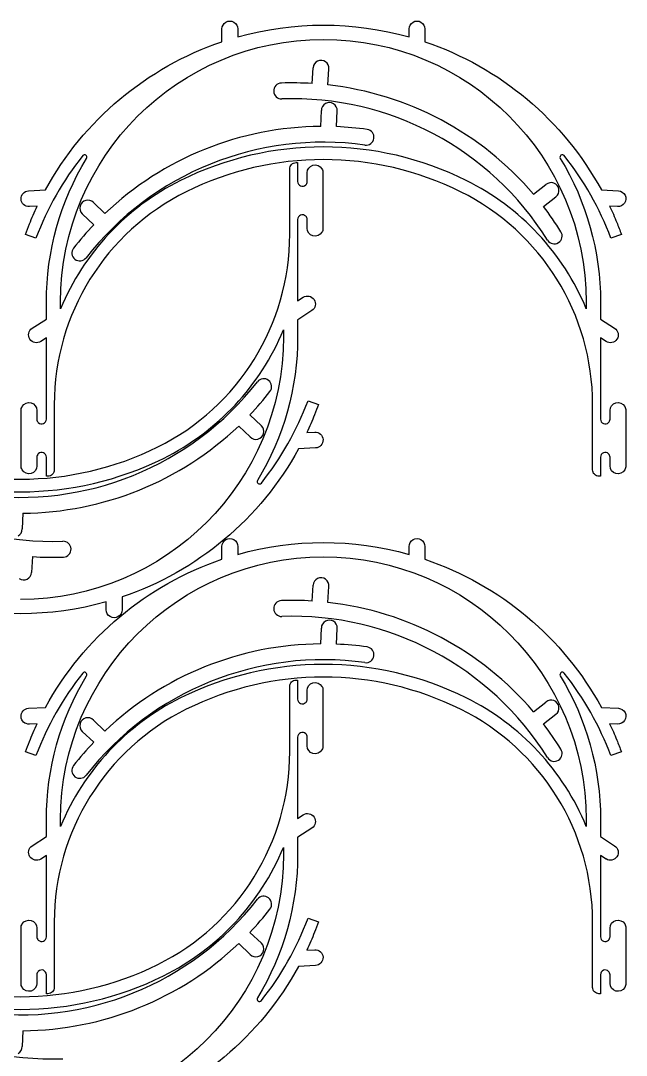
# Model space of a CAD drawing. Extents: x 5 to 3258, y 1 to 2262.
# Drawn here: x 2716 to 3258, y 1336 to 2262 of the extents above; entities that cross this region are included whole.
import ezdxf

# ---------------------------------------------------------------- set-up
doc = ezdxf.new("R2010")
doc.units = 0
doc.layers.add('Capa_1', color=7, linetype='CONTINUOUS')

msp = doc.modelspace()

# ---------------------------------------------------------------- linework, layer by layer
at = {"layer": 'Capa_1', "color": 7}
for points in [[(2896.182643, 2243.511748), (2896.182643, 2254.984296)], [(2910.355874, 2254.984296), (2910.355874, 2247.897682)], [(3063.72166, 2247.897682), (3063.72166, 2254.984296)], [(3077.894888, 2254.984296), (3077.894888, 2243.511748)], [(2976.917631, 2206.12214), (2977.800685, 2220.267827)], [(2991.041226, 2204.885199), (2991.924278, 2219.030888)], [(2984.586946, 2167.751546), (2985.187358, 2181.912047)], [(2998.762468, 2167.505394), (2999.362881, 2181.665895)], [(2962.542804, 2135.330079), (2963.96013, 2135.330079), (2963.96013, 2125.408791)], [(2956.873516, 2071.10931), (2956.873516, 2125.408791)], [(3175.003367, 2107.070794), (3186.236878, 2115.713045)], [(3183.926654, 2096.05349), (3195.160165, 2104.695741)], [(2730.835312, 2096.295078), (2723.758575, 2095.921131)], [(2791.408179, 2089.702258), (2781.139567, 2099.471388)], [(3250.318731, 2095.9215), (3243.242009, 2096.295474)], [(2781.382155, 2079.678047), (2771.113547, 2089.447178)], [(2963.96013, 2084.306457), (2963.96013, 2011.501106)], [(2729.687626, 2067.718674), (2720.35365, 2071.081443)], [(3253.72365, 2071.081811), (3244.389672, 2067.719043)], [(3222.314132, 2010.436523), (3222.314132, 2004.356123)], [(3235.070038, 2010.435758), (3235.070038, 1995.238429), (3235.07154, 1995.263941), (3247.740535, 1987.028643)], [(2976.630421, 2002.832759), (2963.961414, 1994.597461), (2963.959914, 1994.622973)], [(2726.33676, 1987.028274), (2739.005767, 1995.263572), (2739.007267, 1995.23806)], [(2739.007051, 1905.554577), (2739.007051, 1978.359928)], [(3240.015786, 1975.145043), (3235.070038, 1978.359928)], [(3240.015984, 1975.14544), (3240.015786, 1975.145043)], [(2746.093665, 1918.751723), (2746.093665, 1864.452243)], [(2973.279555, 1922.142359), (2982.613531, 1918.779591)], [(2921.175956, 1909.478494), (2931.444565, 1899.709363)], [(2911.149933, 1899.454283), (2921.418545, 1889.685153)], [(2972.131869, 1893.565956), (2979.208606, 1893.939902)], [(2979.956641, 1879.786432), (2964.703847, 1878.980315)], [(3235.070038, 1871.538857), (3235.070038, 1864.452243), (3235.070038, 1854.530955), (3233.652715, 1854.530955)], [(2740.424377, 1854.530955), (2739.007051, 1854.530955), (2739.007051, 1864.452243)], [(3227.983423, 1860.200274), (3227.983423, 1864.452243)], [(2717.971166, 1821.404995), (2717.370754, 1807.244494)], [(2896.182643, 1780.102655), (2896.182643, 1791.575204)], [(2910.355874, 1791.575204), (2910.355874, 1784.488589)], [(3063.72166, 1784.488589), (3063.72166, 1791.575204)], [(3077.894888, 1791.575204), (3077.894888, 1780.102655)], [(2726.706506, 1782.4778), (2725.823452, 1768.332113)], [(2976.917631, 1742.713047), (2977.800685, 1756.858734)], [(2991.041226, 1741.476106), (2991.924278, 1755.621795)], [(2792.611307, 1734.876737), (2792.611307, 1741.963351)], [(2806.784538, 1746.349285), (2806.784538, 1734.876737)], [(2984.586946, 1704.342453), (2985.187358, 1718.502954)], [(2998.762468, 1704.096301), (2999.362881, 1718.256802)], [(2962.542804, 1671.920986), (2963.96013, 1671.920986), (2963.96013, 1661.999698)], [(2956.873516, 1607.700217), (2956.873516, 1661.999698)], [(3175.003367, 1643.661701), (3186.236878, 1652.303952)], [(3183.926654, 1632.644397), (3195.160165, 1641.286648)], [(2730.835312, 1632.885985), (2723.758575, 1632.512038)], [(2791.408179, 1626.293165), (2781.139567, 1636.062295)], [(3250.318731, 1632.512407), (3243.242009, 1632.886381)], [(2781.382155, 1616.268954), (2771.113547, 1626.038085)], [(2963.96013, 1620.897364), (2963.96013, 1548.092013)], [(2729.687626, 1604.309581), (2720.35365, 1607.67235)], [(3253.72365, 1607.672718), (3244.389672, 1604.30995)], [(2976.630421, 1539.423666), (2963.961414, 1531.188369), (2963.959914, 1531.21388)], [(3222.314132, 1547.02743), (3222.314132, 1540.94703)], [(3235.070038, 1547.026665), (3235.070038, 1531.829336), (3235.07154, 1531.854848), (3247.740535, 1523.61955)], [(2726.33676, 1523.619181), (2739.005767, 1531.854479), (2739.007267, 1531.828967)], [(2739.007051, 1442.145484), (2739.007051, 1514.950835), (2734.061317, 1511.73595)], [(3240.015786, 1511.73595), (3235.070038, 1514.950835)], [(3240.015984, 1511.736347), (3240.015786, 1511.73595)], [(2746.093665, 1455.34263), (2746.093665, 1401.04315)], [(2973.279555, 1458.733266), (2982.613531, 1455.370498)], [(2921.175956, 1446.069401), (2931.444565, 1436.30027)], [(2911.149933, 1436.04519), (2921.418545, 1426.27606)], [(2972.131869, 1430.156863), (2979.208606, 1430.530809)], [(2979.956641, 1416.377339), (2964.703847, 1415.571222)], [(2740.424377, 1391.121862), (2739.007051, 1391.121862), (2739.007051, 1401.04315)], [(3227.983423, 1396.791181), (3227.983423, 1401.04315)], [(3235.070038, 1408.129764), (3235.070038, 1401.04315), (3235.070038, 1391.121862), (3233.652715, 1391.121862)], [(2717.971166, 1357.995902), (2717.370754, 1343.835401)]]:
    msp.add_lwpolyline(points, dxfattribs=at)
for points in [[(3114.912554, 2119.355941)], [(3114.912554, 1655.946848)]]:
    msp.add_lwpolyline(points, close=True, dxfattribs=at)
for points in [[(2896.182643, 2254.984296), (2896.182643, 2257.5161), (2897.533344, 2259.855584), (2899.725951, 2261.121486)], [(2899.725951, 2261.121486), (2901.918557, 2262.387388), (2904.61996, 2262.387388), (2906.812566, 2261.121486)], [(2906.812566, 2261.121486), (2909.005173, 2259.855584), (2910.355874, 2257.5161), (2910.355874, 2254.984296)], [(2910.355874, 2247.897682), (2960.506639, 2261.989916), (3013.570895, 2261.989916), (3063.72166, 2247.897682)], [(3063.72166, 2254.984296), (3063.72166, 2257.5161), (3065.072361, 2259.855583), (3067.264967, 2261.121484)], [(3067.264967, 2261.121484), (3069.457573, 2262.387386), (3072.158975, 2262.387386), (3074.351581, 2261.121484)], [(3074.351581, 2261.121484), (3076.544187, 2259.855583), (3077.894888, 2257.5161), (3077.894888, 2254.984296)], [(2738.263334, 2110.880718), (2772.383616, 2173.350446), (2828.757527, 2220.696967), (2896.182643, 2243.511748)], [(2751.762959, 2010.436523), (2751.78766, 2140.358174), (2857.116893, 2245.667384), (2987.038546, 2245.667384)], [(2987.038546, 2245.667384), (3116.960199, 2245.667384), (3222.289432, 2140.358174), (3222.314132, 2010.436523)], [(3077.894888, 2243.511748), (3145.319854, 2220.697006), (3201.693665, 2173.35063), (3235.813962, 2110.881087)], [(2981.828216, 2226.227894), (2979.50289, 2225.120118), (2977.961108, 2222.838541), (2977.800685, 2220.267827)], [(2988.994075, 2225.60031), (2986.896709, 2227.095424), (2984.153542, 2227.335669), (2981.828216, 2226.227894)], [(2991.924278, 2219.030888), (2992.213154, 2221.590352), (2991.091441, 2224.105197), (2988.994075, 2225.60031)], [(2949.363692, 2206.500199), (2945.452805, 2206.362862), (2942.393507, 2203.081532), (2942.530071, 2199.170618)], [(2976.917631, 2206.12214), (2967.744545, 2206.694784), (2958.549036, 2206.820953), (2949.363692, 2206.500199)], [(2942.530071, 2199.170618), (2942.666634, 2195.259704), (2945.947359, 2192.199757), (2949.8583, 2192.335547)], [(3187.628429, 2065.910927), (3136.645677, 2147.500382), (3046.008217, 2195.693174), (2949.8583, 2192.335547)], [(3175.003367, 2107.070794), (3128.322959, 2161.846257), (3062.555496, 2196.815437), (2991.041226, 2204.885199)], [(2988.788231, 2188.139106), (2986.546088, 2186.87144), (2985.167639, 2184.487662), (2985.187358, 2181.912047)], [(2995.980375, 2188.014217), (2993.783596, 2189.358963), (2991.030373, 2189.406771), (2988.788231, 2188.139106)], [(2999.362881, 2181.665895), (2999.47201, 2184.239272), (2998.177154, 2186.669471), (2995.980375, 2188.014217)], [(3024.232466, 2150.965852), (2928.960236, 2164.355489), (2833.781779, 2125.900896), (2774.549895, 2050.087546)], [(2984.586946, 2167.751546), (2912.620918, 2167.201268), (2843.558462, 2139.298225), (2791.408179, 2089.702258)], [(3114.912554, 2119.355941), (3034.34852, 2159.326892), (2939.728568, 2159.326892), (2859.164535, 2119.355941)], [(3026.204974, 2165.001208), (3017.103479, 2166.280336), (3007.945158, 2167.116051), (2998.762468, 2167.505394)], [(3032.23501, 2156.997472), (3032.779627, 2160.872686), (3030.080081, 2164.455825), (3026.204974, 2165.001208)], [(3024.232466, 2150.965852), (3028.107788, 2150.422002), (3031.690393, 2153.122257), (3032.23501, 2156.997472)], [(2771.523583, 2141.553172), (2753.842485, 2119.254225), (2739.729211, 2094.346308), (2729.687626, 2067.718674)], [(2774.403947, 2141.977492), (2773.482402, 2142.618797), (2772.221045, 2142.43298), (2771.523583, 2141.553172)], [(2775.006861, 2139.129153), (2775.589517, 2140.088855), (2775.325492, 2141.336188), (2774.403947, 2141.977492)], [(3109.873178, 2109.198781), (3032.484083, 2147.594522), (2941.592998, 2147.594522), (2864.203902, 2109.198781)], [(3199.673371, 2141.977885), (3198.751821, 2141.336588), (3198.487786, 2140.089257), (3199.070434, 2139.12955)], [(3202.553732, 2141.553541), (3201.856277, 2142.433355), (3200.594921, 2142.619182), (3199.673371, 2141.977885)], [(3244.389672, 2067.719043), (3234.348093, 2094.346676), (3220.234824, 2119.254592), (3202.553732, 2141.553541)], [(2739.007267, 2010.435389), (2739.007274, 2055.818952), (2751.459112, 2100.332616), (2775.006861, 2139.129153)], [(2956.873516, 2129.660759), (2956.873508, 2131.164353), (2957.470803, 2132.606366), (2958.534002, 2133.669571)], [(2958.534002, 2133.669571), (2959.5972, 2134.732775), (2961.03921, 2135.330078), (2962.542804, 2135.330079)], [(2972.464067, 2126.117452), (2972.464087, 2129.308049), (2974.596279, 2132.105221), (2977.672819, 2132.950688)], [(2977.672819, 2132.950688), (2980.749358, 2133.796156), (2984.011548, 2132.481421), (2985.642053, 2129.73891)], [(3199.070434, 2139.12955), (3222.618192, 2100.333006), (3235.070033, 2055.819331), (3235.070038, 2010.435758)], [(2956.873516, 2125.408791), (2956.873516, 2125.408791), (2956.873516, 2129.660759), (2956.873516, 2129.660759)], [(2963.96013, 2125.408791), (2963.96013, 2125.408791), (2963.96013, 2118.322176), (2963.96013, 2118.322176)], [(2972.464067, 2118.322176), (2972.464067, 2118.322176), (2972.464067, 2126.117452), (2972.464067, 2126.117452)], [(2985.642053, 2129.73891), (2986.293465, 2128.643236), (2986.637287, 2127.392144), (2986.637296, 2126.117452)], [(2986.637296, 2126.117452), (2986.637296, 2126.117452), (2986.637296, 2076.511181), (2986.637296, 2076.511181)], [(2859.164535, 2119.355941), (2810.631526, 2095.27682), (2772.473584, 2054.419353), (2751.762959, 2004.356123)], [(2963.96013, 2118.322176), (2963.960131, 2116.602417), (2964.996089, 2115.051997), (2966.58494, 2114.393873)], [(2966.58494, 2114.393873), (2968.17379, 2113.73575), (2970.002636, 2114.099529), (2971.218691, 2115.315581)], [(2971.218691, 2115.315581), (2972.016091, 2116.112979), (2972.464066, 2117.194484), (2972.464067, 2118.322176)], [(3222.314132, 2004.356123), (3201.603507, 2054.419354), (3163.445564, 2095.276821), (3114.912554, 2119.355941)], [(3193.321678, 2116.957293), (3190.909368, 2117.860034), (3188.197238, 2117.383724), (3186.236878, 2115.713045)], [(3197.849029, 2111.367514), (3197.467101, 2113.91473), (3195.733988, 2116.054552), (3193.321678, 2116.957293)], [(2716.313008, 2102.624123), (2716.106551, 2106.530471), (2719.104344, 2109.865281), (2723.01054, 2110.074602)], [(2723.01054, 2110.074602), (2723.01054, 2110.074602), (2738.263334, 2110.880718), (2738.263334, 2110.880718)], [(2864.203902, 2109.198781), (2791.855594, 2073.303969), (2746.093656, 1999.515053), (2746.093665, 1918.751723)], [(3227.983423, 1918.751723), (3227.983431, 1999.515055), (3182.22149, 2073.303971), (3109.873178, 2109.198781)], [(3195.160165, 2104.695741), (3197.201633, 2106.266279), (3198.230956, 2108.820298), (3197.849029, 2111.367514)], [(3235.813962, 2110.881087), (3235.813962, 2110.881087), (3251.066765, 2110.074999), (3251.066765, 2110.074999)], [(3251.066765, 2110.074999), (3253.595044, 2109.941375), (3255.859983, 2108.469081), (3257.008401, 2106.212715)], [(3257.008401, 2106.212715), (3258.15682, 2103.95635), (3258.014245, 2101.258708), (3256.634384, 2099.135966)], [(2723.758575, 2095.921131), (2719.852076, 2095.717538), (2716.519465, 2098.717775), (2716.313008, 2102.624123)], [(2723.879813, 2080.356602), (2726.034762, 2085.739312), (2728.354353, 2091.054637), (2730.835312, 2096.295078)], [(2769.136717, 2096.363503), (2768.490632, 2093.870135), (2769.247383, 2091.222493), (2771.113547, 2089.447178)], [(2774.2236, 2101.449466), (2771.730116, 2100.803831), (2769.782803, 2098.85687), (2769.136717, 2096.363503)], [(2781.139567, 2099.471388), (2779.36459, 2101.337872), (2776.717084, 2102.095102), (2774.2236, 2101.449466)], [(3199.648039, 2073.421651), (3194.777579, 2081.216008), (3189.530919, 2088.768877), (3183.926654, 2096.05349)], [(3243.242009, 2096.295474), (3245.520619, 2091.482412), (3247.663148, 2086.606095), (3249.667045, 2081.672331)], [(3256.634384, 2099.135966), (3255.254523, 2097.013224), (3252.84701, 2095.787876), (3250.318731, 2095.9215)], [(2966.584979, 2088.234691), (2964.996136, 2087.576589), (2963.960165, 2086.026201), (2963.96013, 2084.306457)], [(2971.218691, 2087.312967), (2970.002647, 2088.529008), (2968.173822, 2088.892793), (2966.584979, 2088.234691)], [(2972.464067, 2084.306457), (2972.464043, 2085.43412), (2972.01607, 2086.51559), (2971.218691, 2087.312967)], [(2720.35365, 2071.081443), (2721.47483, 2074.1935), (2722.650397, 2077.285693), (2723.879813, 2080.356602)], [(2781.382155, 2079.678047), (2775.047139, 2073.019144), (2769.039728, 2066.056075), (2763.381215, 2058.813517)], [(2977.672791, 2069.677896), (2974.596245, 2070.523378), (2972.464062, 2073.320574), (2972.464067, 2076.511181)], [(2972.464067, 2076.511181), (2972.464067, 2076.511181), (2972.464067, 2084.306457), (2972.464067, 2084.306457)], [(2986.637296, 2076.511181), (2986.637298, 2075.23647), (2986.293475, 2073.985357), (2985.642053, 2072.889666)], [(3249.667045, 2081.672331), (3251.089736, 2078.169563), (3252.442209, 2074.638684), (3253.72365, 2071.081811)], [(2838.763278, 1880.662252), (2911.111587, 1916.557065), (2956.873525, 1990.345981), (2956.873516, 2071.10931)], [(2985.642053, 2072.889666), (2984.011543, 2070.147147), (2980.749337, 2068.832413), (2977.672791, 2069.677896)], [(3197.392854, 2063.657673), (3200.711513, 2065.731412), (3201.721122, 2070.102582), (3199.648039, 2073.421651)], [(2763.381215, 2058.813517), (2760.972551, 2055.729326), (2761.519717, 2051.276569), (2764.603432, 2048.867295)], [(3187.628429, 2065.910927), (3189.702825, 2062.592678), (3194.074194, 2061.583933), (3197.392854, 2063.657673)], [(2764.603432, 2048.867295), (2767.687147, 2046.458022), (2772.140012, 2047.004307), (2774.549895, 2050.087546)], [(2739.007267, 1995.23806), (2739.007267, 1995.23806), (2739.007267, 2010.435389), (2739.007267, 2010.435389)], [(2751.762959, 2004.356123), (2751.762959, 2004.356123), (2751.762959, 2010.436523), (2751.762959, 2010.436523)], [(2963.96013, 2011.501106), (2963.96013, 2011.501106), (2968.905864, 2014.715991), (2968.905864, 2014.715991)], [(2968.905864, 2014.715991), (2972.18705, 2016.842046), (2976.57018, 2015.909054), (2978.701047, 2012.630991)], [(2978.701047, 2012.630991), (2980.831914, 2009.352927), (2979.905354, 2004.968434), (2976.630421, 2002.832759)], [(2963.959914, 1994.622973), (2963.959914, 1994.622973), (2963.959914, 1979.425644), (2963.959914, 1979.425644)], [(2724.266134, 1977.230043), (2722.135267, 1980.508106), (2723.061827, 1984.8926), (2726.33676, 1987.028274)], [(2843.802646, 1870.505093), (2892.335655, 1894.584213), (2930.493597, 1935.44168), (2951.204221, 1985.50491)], [(2951.204221, 1985.50491), (2951.204221, 1985.50491), (2951.204221, 1979.42451), (2951.204221, 1979.42451)], [(3247.740535, 1987.028643), (3251.011145, 1984.891257), (3251.934801, 1980.50998), (3249.805395, 1977.234169)], [(2951.204221, 1979.42451), (2951.179521, 1849.50286), (2845.850288, 1744.19365), (2715.928635, 1744.19365)], [(2734.061317, 1975.145043), (2730.780131, 1973.018988), (2726.397001, 1973.951979), (2724.266134, 1977.230043)], [(2739.007051, 1978.359928), (2739.007051, 1978.359928), (2734.061317, 1975.145043), (2734.061317, 1975.145043)], [(2963.959914, 1979.425644), (2963.959907, 1934.042081), (2951.508069, 1889.528417), (2927.96032, 1850.73188)], [(3235.070038, 1978.359928), (3235.070038, 1978.359928), (3235.070038, 1905.554577), (3235.070038, 1905.554577)], [(3249.805395, 1977.234169), (3247.675989, 1973.958359), (3243.296976, 1973.024025), (3240.015984, 1975.14544)], [(2678.325646, 1838.190689), (2773.597876, 1824.801052), (2868.776333, 1863.255645), (2928.008217, 1939.068995)], [(2937.95468, 1940.289246), (2934.870965, 1942.698519), (2930.4181, 1942.152234), (2928.008217, 1939.068995)], [(2939.176897, 1930.343024), (2941.585561, 1933.427215), (2941.038394, 1937.879972), (2937.95468, 1940.289246)], [(2921.175956, 1909.478494), (2927.510973, 1916.137397), (2933.518384, 1923.100466), (2939.176897, 1930.343024)], [(2515.995708, 1922.689013), (2566.97846, 1841.099558), (2657.61592, 1792.906765), (2753.765837, 1796.264393)], [(2717.325128, 1916.971367), (2718.955638, 1919.713887), (2722.217844, 1921.02862), (2725.29439, 1920.183138)], [(2725.29439, 1920.183138), (2728.370936, 1919.337655), (2730.503119, 1916.54046), (2730.503114, 1913.349852)], [(2931.443598, 1848.307861), (2949.124696, 1870.606809), (2963.23797, 1895.514725), (2973.279555, 1922.142359)], [(2982.613531, 1918.779591), (2981.492351, 1915.667534), (2980.316784, 1912.57534), (2979.087368, 1909.504432)], [(3227.983423, 1864.452243), (3227.983423, 1864.452243), (3227.983423, 1918.751723), (3227.983423, 1918.751723)], [(3243.573975, 1913.349852), (3243.573971, 1916.540458), (3245.706154, 1919.337652), (3248.782699, 1920.183134)], [(3248.782699, 1920.183134), (3251.859244, 1921.028617), (3255.121448, 1919.713885), (3256.751959, 1916.971367)], [(2716.329885, 1913.349852), (2716.329883, 1914.624564), (2716.673706, 1915.875676), (2717.325128, 1916.971367)], [(2716.329885, 1863.743581), (2716.329885, 1863.743581), (2716.329885, 1913.349852), (2716.329885, 1913.349852)], [(2730.503114, 1913.349852), (2730.503114, 1913.349852), (2730.503114, 1905.554577), (2730.503114, 1905.554577)], [(2979.087368, 1909.504432), (2976.932419, 1904.121722), (2974.612828, 1898.806396), (2972.131869, 1893.565956)], [(3243.573975, 1905.554577), (3243.573975, 1905.554577), (3243.573975, 1913.349852), (3243.573975, 1913.349852)], [(3256.751959, 1916.971367), (3257.403381, 1915.875676), (3257.747204, 1914.624564), (3257.747203, 1913.349852)], [(3257.747203, 1913.349852), (3257.747203, 1913.349852), (3257.747203, 1863.743581), (3257.747203, 1863.743581)], [(2717.971166, 1821.404995), (2789.937194, 1821.955273), (2858.99965, 1849.858316), (2911.149933, 1899.454283)], [(2730.503114, 1905.554577), (2730.503138, 1904.426914), (2730.951111, 1903.345444), (2731.74849, 1902.548066)], [(2731.74849, 1902.548066), (2732.964534, 1901.332025), (2734.793359, 1900.968241), (2736.382202, 1901.626342)], [(2736.382202, 1901.626342), (2737.971044, 1902.284444), (2739.007015, 1903.834833), (2739.007051, 1905.554577)], [(2933.421394, 1892.793038), (2934.06748, 1895.286406), (2933.310729, 1897.934048), (2931.444565, 1899.709363)], [(3235.070038, 1905.554577), (3235.070072, 1903.834832), (3236.106044, 1902.284441), (3237.694887, 1901.626339)], [(3237.694887, 1901.626339), (3239.283731, 1900.968237), (3241.112558, 1901.332023), (3242.328601, 1902.548066)], [(3242.328601, 1902.548066), (3243.125979, 1903.345444), (3243.573952, 1904.426914), (3243.573975, 1905.554577)], [(2928.334512, 1887.707075), (2930.827996, 1888.35271), (2932.775309, 1890.299671), (2933.421394, 1892.793038)], [(2979.208606, 1893.939902), (2983.115105, 1894.143496), (2986.447716, 1891.143259), (2986.654173, 1887.23691)], [(2593.094003, 1880.662252), (2670.483098, 1842.266512), (2761.374183, 1842.266512), (2838.763278, 1880.662252)], [(2921.418545, 1889.685153), (2923.193522, 1887.818669), (2925.841028, 1887.061439), (2928.334512, 1887.707075)], [(2986.654173, 1887.23691), (2986.86063, 1883.330562), (2983.862837, 1879.995752), (2979.956641, 1879.786432)], [(2731.74849, 1874.545452), (2730.95109, 1873.748054), (2730.503115, 1872.66655), (2730.503114, 1871.538857)], [(2730.503114, 1871.538857), (2730.503114, 1871.538857), (2730.503114, 1863.743581), (2730.503114, 1863.743581)], [(2736.382241, 1875.46716), (2734.793391, 1876.125284), (2732.964545, 1875.761505), (2731.74849, 1874.545452)], [(2739.007051, 1871.538857), (2739.00705, 1873.258616), (2737.971091, 1874.809037), (2736.382241, 1875.46716)], [(2739.007051, 1864.452243), (2739.007051, 1864.452243), (2739.007051, 1871.538857), (2739.007051, 1871.538857)], [(2964.703847, 1878.980315), (2930.583565, 1816.510588), (2874.209654, 1769.164067), (2806.784538, 1746.349285)], [(3237.694848, 1875.467163), (3236.105997, 1874.809039), (3235.070038, 1873.258618), (3235.070038, 1871.538857)], [(3242.328601, 1874.545452), (3241.112547, 1875.761507), (3239.2837, 1876.125287), (3237.694848, 1875.467163)], [(3243.573975, 1871.538857), (3243.573974, 1872.666549), (3243.126, 1873.748054), (3242.328601, 1874.545452)], [(3243.573975, 1863.743581), (3243.573975, 1863.743581), (3243.573975, 1871.538857), (3243.573975, 1871.538857)], [(2588.054627, 1870.505093), (2668.618661, 1830.534141), (2763.238613, 1830.534141), (2843.802646, 1870.505093)], [(2717.325128, 1860.122123), (2716.673716, 1861.217798), (2716.329894, 1862.468889), (2716.329885, 1863.743581)], [(2730.503114, 1863.743581), (2730.503094, 1860.552985), (2728.370901, 1857.755813), (2725.294362, 1856.910345)], [(2746.093665, 1864.452243), (2746.093665, 1864.452243), (2746.093665, 1860.200274), (2746.093665, 1860.200274)], [(3248.782726, 1856.910349), (3245.706188, 1857.755816), (3243.573996, 1860.552986), (3243.573975, 1863.743581)], [(3257.747203, 1863.743581), (3257.747194, 1862.468889), (3257.403371, 1861.217798), (3256.751959, 1860.122123)], [(2725.294362, 1856.910345), (2722.217823, 1856.064878), (2718.955633, 1857.379613), (2717.325128, 1860.122123)], [(2744.433179, 1856.191463), (2743.369981, 1855.128258), (2741.927971, 1854.530955), (2740.424377, 1854.530955)], [(2746.093665, 1860.200274), (2746.093673, 1858.69668), (2745.496378, 1857.254667), (2744.433179, 1856.191463)], [(3229.64391, 1856.191462), (3228.580711, 1857.254666), (3227.983416, 1858.69668), (3227.983423, 1860.200274)], [(3233.652715, 1854.530955), (3232.14912, 1854.530955), (3230.70711, 1855.128257), (3229.64391, 1856.191462)], [(3256.751959, 1860.122123), (3255.121453, 1857.379615), (3251.859264, 1856.064881), (3248.782726, 1856.910349)], [(2927.96032, 1850.73188), (2927.377664, 1849.772179), (2927.641689, 1848.524845), (2928.563234, 1847.883541)], [(2928.563234, 1847.883541), (2929.484778, 1847.242237), (2930.746136, 1847.428053), (2931.443598, 1848.307861)], [(2713.769881, 1801.017435), (2716.012024, 1802.285101), (2717.390473, 1804.668879), (2717.370754, 1807.244494)], [(2896.182643, 1791.575204), (2896.182643, 1794.107007), (2897.533344, 1796.446491), (2899.725951, 1797.712393)], [(2899.725951, 1797.712393), (2901.918557, 1798.978295), (2904.61996, 1798.978295), (2906.812566, 1797.712393)], [(2906.812566, 1797.712393), (2909.005173, 1796.446491), (2910.355874, 1794.107007), (2910.355874, 1791.575204)], [(2910.355874, 1784.488589), (2960.506639, 1798.580823), (3013.570895, 1798.580823), (3063.72166, 1784.488589)], [(3063.72166, 1791.575204), (3063.72166, 1794.107007), (3065.072361, 1796.44649), (3067.264967, 1797.712391)], [(3067.264967, 1797.712391), (3069.457573, 1798.978293), (3072.158975, 1798.978293), (3074.351581, 1797.712391)], [(3074.351581, 1797.712391), (3076.544187, 1796.44649), (3077.894888, 1794.107007), (3077.894888, 1791.575204)], [(2761.094066, 1789.429322), (2760.957503, 1793.340235), (2757.676778, 1796.400182), (2753.765837, 1796.264393)], [(2754.260445, 1782.099741), (2758.171332, 1782.237077), (2761.23063, 1785.518408), (2761.094066, 1789.429322)], [(2726.706506, 1782.4778), (2735.879592, 1781.905156), (2745.075101, 1781.778987), (2754.260445, 1782.099741)], [(2738.263334, 1647.471626), (2772.383616, 1709.941353), (2828.757527, 1757.287874), (2896.182643, 1780.102655)], [(2751.762959, 1547.02743), (2751.78766, 1676.949081), (2857.116893, 1782.258291), (2987.038546, 1782.258291)], [(2987.038546, 1782.258291), (3116.960199, 1782.258291), (3222.289432, 1676.949081), (3222.314132, 1547.02743)], [(3077.894888, 1780.102655), (3145.319854, 1757.287913), (3201.693665, 1709.941537), (3235.813962, 1647.471994)], [(2714.630062, 1762.99963), (2716.727428, 1761.504516), (2719.470595, 1761.264271), (2721.795921, 1762.372046)], [(2721.795921, 1762.372046), (2724.121247, 1763.479822), (2725.663029, 1765.761398), (2725.823452, 1768.332113)], [(2981.828216, 1762.818801), (2979.50289, 1761.711025), (2977.961108, 1759.429448), (2977.800685, 1756.858734)], [(2988.994075, 1762.191217), (2986.896709, 1763.686331), (2984.153542, 1763.926576), (2981.828216, 1762.818801)], [(2991.924278, 1755.621795), (2992.213154, 1758.181259), (2991.091441, 1760.696104), (2988.994075, 1762.191217)], [(2792.611307, 1741.963351), (2742.460542, 1727.871117), (2689.396286, 1727.871117), (2639.245521, 1741.963351)], [(2949.363692, 1743.091106), (2945.452805, 1742.953769), (2942.393507, 1739.672439), (2942.530071, 1735.761525)], [(2976.917631, 1742.713047), (2967.744545, 1743.285691), (2958.549036, 1743.41186), (2949.363692, 1743.091106)], [(2796.154615, 1728.739548), (2793.962008, 1730.00545), (2792.611307, 1732.344933), (2792.611307, 1734.876737)], [(2806.784538, 1734.876737), (2806.784538, 1732.344933), (2805.433837, 1730.00545), (2803.24123, 1728.739548)], [(2942.530071, 1735.761525), (2942.666634, 1731.850611), (2945.947359, 1728.790665), (2949.8583, 1728.926454)], [(3175.003367, 1643.661701), (3128.322959, 1698.437164), (3062.555496, 1733.406344), (2991.041226, 1741.476106)], [(2803.24123, 1728.739548), (2801.048624, 1727.473646), (2798.347221, 1727.473646), (2796.154615, 1728.739548)], [(3187.628429, 1602.501834), (3136.645677, 1684.091289), (3046.008217, 1732.284082), (2949.8583, 1728.926454)], [(2988.788231, 1724.730013), (2986.546088, 1723.462347), (2985.167639, 1721.078569), (2985.187358, 1718.502954)], [(2995.980375, 1724.605124), (2993.783596, 1725.94987), (2991.030373, 1725.997678), (2988.788231, 1724.730013)], [(2999.362881, 1718.256802), (2999.47201, 1720.83018), (2998.177154, 1723.260379), (2995.980375, 1724.605124)], [(3024.232466, 1687.55676), (2928.960236, 1700.946396), (2833.781779, 1662.491804), (2774.549895, 1586.678453)], [(2984.586946, 1704.342453), (2912.620918, 1703.792175), (2843.558462, 1675.889132), (2791.408179, 1626.293165)], [(3114.912554, 1655.946848), (3034.34852, 1695.917799), (2939.728568, 1695.917799), (2859.164535, 1655.946848)], [(3026.204974, 1701.592115), (3017.103479, 1702.871243), (3007.945158, 1703.706959), (2998.762468, 1704.096301)], [(3032.23501, 1693.588379), (3032.779627, 1697.463593), (3030.080081, 1701.046732), (3026.204974, 1701.592115)], [(3024.232466, 1687.55676), (3028.107788, 1687.012909), (3031.690393, 1689.713164), (3032.23501, 1693.588379)], [(2771.523583, 1678.144079), (2753.842485, 1655.845132), (2739.729211, 1630.937215), (2729.687626, 1604.309581)], [(2774.403947, 1678.568399), (2773.482402, 1679.209704), (2772.221045, 1679.023887), (2771.523583, 1678.144079)], [(2775.006861, 1675.72006), (2775.589517, 1676.679762), (2775.325492, 1677.927095), (2774.403947, 1678.568399)], [(3109.873178, 1645.789689), (3032.484083, 1684.185429), (2941.592998, 1684.185429), (2864.203902, 1645.789689)], [(3199.673371, 1678.568792), (3198.751821, 1677.927495), (3198.487786, 1676.680164), (3199.070434, 1675.720457)], [(3202.553732, 1678.144448), (3201.856277, 1679.024262), (3200.594921, 1679.210089), (3199.673371, 1678.568792)], [(3244.389672, 1604.30995), (3234.348093, 1630.937583), (3220.234824, 1655.845499), (3202.553732, 1678.144448)], [(2739.007267, 1547.026297), (2739.007274, 1592.409859), (2751.459112, 1636.923523), (2775.006861, 1675.72006)], [(2956.873516, 1666.251666), (2956.873508, 1667.75526), (2957.470803, 1669.197273), (2958.534002, 1670.260478)], [(2958.534002, 1670.260478), (2959.5972, 1671.323682), (2961.03921, 1671.920985), (2962.542804, 1671.920986)], [(2972.464067, 1662.708359), (2972.464087, 1665.898956), (2974.596279, 1668.696128), (2977.672819, 1669.541595)], [(2977.672819, 1669.541595), (2980.749358, 1670.387063), (2984.011548, 1669.072328), (2985.642053, 1666.329817)], [(3199.070434, 1675.720457), (3222.618192, 1636.923913), (3235.070033, 1592.410238), (3235.070038, 1547.026665)], [(2956.873516, 1661.999698), (2956.873516, 1661.999698), (2956.873516, 1666.251666), (2956.873516, 1666.251666)], [(2963.96013, 1661.999698), (2963.96013, 1661.999698), (2963.96013, 1654.913083), (2963.96013, 1654.913083)], [(2972.464067, 1654.913083), (2972.464067, 1654.913083), (2972.464067, 1662.708359), (2972.464067, 1662.708359)], [(2985.642053, 1666.329817), (2986.293465, 1665.234143), (2986.637287, 1663.983051), (2986.637296, 1662.708359)], [(2986.637296, 1662.708359), (2986.637296, 1662.708359), (2986.637296, 1613.102088), (2986.637296, 1613.102088)], [(2859.164535, 1655.946848), (2810.631526, 1631.867727), (2772.473584, 1591.01026), (2751.762959, 1540.94703)], [(2963.96013, 1654.913083), (2963.960131, 1653.193324), (2964.996089, 1651.642904), (2966.58494, 1650.98478)], [(2966.58494, 1650.98478), (2968.17379, 1650.326657), (2970.002636, 1650.690436), (2971.218691, 1651.906488)], [(2971.218691, 1651.906488), (2972.016091, 1652.703886), (2972.464066, 1653.785391), (2972.464067, 1654.913083)], [(3222.314132, 1540.94703), (3201.603507, 1591.010261), (3163.445564, 1631.867728), (3114.912554, 1655.946848)], [(3193.321678, 1653.5482), (3190.909368, 1654.450941), (3188.197238, 1653.974631), (3186.236878, 1652.303952)], [(3197.849029, 1647.958421), (3197.467101, 1650.505637), (3195.733988, 1652.645459), (3193.321678, 1653.5482)], [(2716.313008, 1639.21503), (2716.106551, 1643.121379), (2719.104344, 1646.456188), (2723.01054, 1646.665509)], [(2723.01054, 1646.665509), (2723.01054, 1646.665509), (2738.263334, 1647.471626), (2738.263334, 1647.471626)], [(2864.203902, 1645.789689), (2791.855594, 1609.894876), (2746.093656, 1536.10596), (2746.093665, 1455.34263)], [(3227.983423, 1455.34263), (3227.983431, 1536.105962), (3182.22149, 1609.894878), (3109.873178, 1645.789689)], [(3195.160165, 1641.286648), (3197.201633, 1642.857186), (3198.230956, 1645.411205), (3197.849029, 1647.958421)], [(3235.813962, 1647.471994), (3235.813962, 1647.471994), (3251.066765, 1646.665906), (3251.066765, 1646.665906)], [(3251.066765, 1646.665906), (3253.595044, 1646.532282), (3255.859983, 1645.059988), (3257.008401, 1642.803623)], [(3257.008401, 1642.803623), (3258.15682, 1640.547257), (3258.014245, 1637.849615), (3256.634384, 1635.726873)], [(2723.758575, 1632.512038), (2719.852076, 1632.308445), (2716.519465, 1635.308682), (2716.313008, 1639.21503)], [(2723.879813, 1616.947509), (2726.034762, 1622.330219), (2728.354353, 1627.645544), (2730.835312, 1632.885985)], [(2769.136717, 1632.95441), (2768.490632, 1630.461042), (2769.247383, 1627.8134), (2771.113547, 1626.038085)], [(2774.2236, 1638.040374), (2771.730116, 1637.394738), (2769.782803, 1635.447777), (2769.136717, 1632.95441)], [(2781.139567, 1636.062295), (2779.36459, 1637.928779), (2776.717084, 1638.686009), (2774.2236, 1638.040374)], [(3199.648039, 1610.012558), (3194.777579, 1617.806915), (3189.530919, 1625.359784), (3183.926654, 1632.644397)], [(3243.242009, 1632.886381), (3245.520619, 1628.073319), (3247.663148, 1623.197002), (3249.667045, 1618.263238)], [(3256.634384, 1635.726873), (3255.254523, 1633.604131), (3252.84701, 1632.378783), (3250.318731, 1632.512407)], [(2966.584979, 1624.825598), (2964.996136, 1624.167496), (2963.960165, 1622.617108), (2963.96013, 1620.897364)], [(2971.218691, 1623.903874), (2970.002647, 1625.119915), (2968.173822, 1625.4837), (2966.584979, 1624.825598)], [(2972.464067, 1620.897364), (2972.464043, 1622.025027), (2972.01607, 1623.106497), (2971.218691, 1623.903874)], [(2720.35365, 1607.67235), (2721.47483, 1610.784407), (2722.650397, 1613.8766), (2723.879813, 1616.947509)], [(2781.382155, 1616.268954), (2775.047139, 1609.610051), (2769.039728, 1602.646982), (2763.381215, 1595.404424)], [(2977.672791, 1606.268803), (2974.596245, 1607.114285), (2972.464062, 1609.911481), (2972.464067, 1613.102088)], [(2972.464067, 1613.102088), (2972.464067, 1613.102088), (2972.464067, 1620.897364), (2972.464067, 1620.897364)], [(2986.637296, 1613.102088), (2986.637298, 1611.827377), (2986.293475, 1610.576264), (2985.642053, 1609.480573)], [(3249.667045, 1618.263238), (3251.089736, 1614.76047), (3252.442209, 1611.229591), (3253.72365, 1607.672718)], [(2838.763278, 1417.253159), (2911.111587, 1453.147972), (2956.873525, 1526.936888), (2956.873516, 1607.700217)], [(2985.642053, 1609.480573), (2984.011543, 1606.738054), (2980.749337, 1605.42332), (2977.672791, 1606.268803)], [(3197.392854, 1600.24858), (3200.711513, 1602.322319), (3201.721122, 1606.693489), (3199.648039, 1610.012558)], [(2763.381215, 1595.404424), (2760.972551, 1592.320233), (2761.519717, 1587.867476), (2764.603432, 1585.458202)], [(3187.628429, 1602.501834), (3189.702825, 1599.183585), (3194.074194, 1598.17484), (3197.392854, 1600.24858)], [(2764.603432, 1585.458202), (2767.687147, 1583.048929), (2772.140012, 1583.595215), (2774.549895, 1586.678453)], [(2963.96013, 1548.092013), (2963.96013, 1548.092013), (2968.905864, 1551.306898), (2968.905864, 1551.306898)], [(2968.905864, 1551.306898), (2972.18705, 1553.432953), (2976.57018, 1552.499961), (2978.701047, 1549.221898)], [(2978.701047, 1549.221898), (2980.831914, 1545.943834), (2979.905354, 1541.559341), (2976.630421, 1539.423666)], [(2739.007267, 1531.828967), (2739.007267, 1531.828967), (2739.007267, 1547.026296), (2739.007267, 1547.026297)], [(2751.762959, 1540.94703), (2751.762959, 1540.94703), (2751.762959, 1547.02743), (2751.762959, 1547.02743)], [(2963.959914, 1531.21388), (2963.959914, 1531.21388), (2963.959914, 1516.016551), (2963.959914, 1516.016551)], [(2724.266134, 1513.82095), (2722.135267, 1517.099013), (2723.061827, 1521.483507), (2726.33676, 1523.619181)], [(2843.802646, 1407.096), (2892.335655, 1431.17512), (2930.493597, 1472.032587), (2951.204221, 1522.095817)], [(2951.204221, 1522.095817), (2951.204221, 1522.095817), (2951.204221, 1516.015417), (2951.204221, 1516.015417)], [(3247.740535, 1523.61955), (3251.011145, 1521.482164), (3251.934801, 1517.100887), (3249.805395, 1513.825076)], [(2951.204221, 1516.015417), (2951.179521, 1386.093767), (2845.850288, 1280.784557), (2715.928635, 1280.784557)], [(2734.061317, 1511.73595), (2730.780131, 1509.609895), (2726.397001, 1510.542887), (2724.266134, 1513.82095)], [(2963.959914, 1516.016551), (2963.959907, 1470.632988), (2951.508069, 1426.119324), (2927.96032, 1387.322787)], [(3235.070038, 1514.950835), (3235.070038, 1514.950835), (3235.070038, 1442.145484), (3235.070038, 1442.145484)], [(3249.805395, 1513.825076), (3247.675989, 1510.549266), (3243.296976, 1509.614932), (3240.015984, 1511.736347)], [(2678.325646, 1374.781596), (2773.597876, 1361.391959), (2868.776333, 1399.846552), (2928.008217, 1475.659902)], [(2937.95468, 1476.880153), (2934.870965, 1479.289426), (2930.4181, 1478.743141), (2928.008217, 1475.659902)], [(2939.176897, 1466.933931), (2941.585561, 1470.018123), (2941.038394, 1474.470879), (2937.95468, 1476.880153)], [(2921.175956, 1446.069401), (2927.510973, 1452.728304), (2933.518384, 1459.691373), (2939.176897, 1466.933931)], [(2515.995708, 1459.27992), (2566.97846, 1377.690465), (2657.61592, 1329.497672), (2753.765837, 1332.8553)], [(2717.325128, 1453.562274), (2718.955638, 1456.304794), (2722.217844, 1457.619527), (2725.29439, 1456.774045)], [(2725.29439, 1456.774045), (2728.370936, 1455.928562), (2730.503119, 1453.131367), (2730.503114, 1449.940759)], [(2931.443598, 1384.898769), (2949.124696, 1407.197716), (2963.23797, 1432.105632), (2973.279555, 1458.733266)], [(2982.613531, 1455.370498), (2981.492351, 1452.258441), (2980.316784, 1449.166247), (2979.087368, 1446.095339)], [(3227.983423, 1401.04315), (3227.983423, 1401.04315), (3227.983423, 1455.34263), (3227.983423, 1455.34263)], [(3243.573975, 1449.940759), (3243.573971, 1453.131366), (3245.706154, 1455.928559), (3248.782699, 1456.774041)], [(3248.782699, 1456.774041), (3251.859244, 1457.619524), (3255.121448, 1456.304792), (3256.751959, 1453.562274)], [(2716.329885, 1449.940759), (2716.329883, 1451.215471), (2716.673706, 1452.466583), (2717.325128, 1453.562274)], [(2716.329885, 1400.334489), (2716.329885, 1400.334489), (2716.329885, 1449.940759), (2716.329885, 1449.940759)], [(2730.503114, 1449.940759), (2730.503114, 1449.940759), (2730.503114, 1442.145484), (2730.503114, 1442.145484)], [(2979.087368, 1446.095339), (2976.932419, 1440.712629), (2974.612828, 1435.397303), (2972.131869, 1430.156863)], [(3243.573975, 1442.145484), (3243.573975, 1442.145484), (3243.573975, 1449.940759), (3243.573975, 1449.940759)], [(3256.751959, 1453.562274), (3257.403381, 1452.466583), (3257.747204, 1451.215471), (3257.747203, 1449.940759)], [(3257.747203, 1449.940759), (3257.747203, 1449.940759), (3257.747203, 1400.334489), (3257.747203, 1400.334489)], [(2717.971166, 1357.995902), (2789.937194, 1358.54618), (2858.99965, 1386.449224), (2911.149933, 1436.04519)], [(2730.503114, 1442.145484), (2730.503138, 1441.017821), (2730.951111, 1439.936351), (2731.74849, 1439.138974)], [(2731.74849, 1439.138974), (2732.964534, 1437.922932), (2734.793359, 1437.559148), (2736.382202, 1438.217249)], [(2736.382202, 1438.217249), (2737.971044, 1438.875351), (2739.007015, 1440.42574), (2739.007051, 1442.145484)], [(2933.421394, 1429.383945), (2934.06748, 1431.877313), (2933.310729, 1434.524956), (2931.444565, 1436.30027)], [(3235.070038, 1442.145484), (3235.070072, 1440.425739), (3236.106044, 1438.875348), (3237.694887, 1438.217246)], [(3237.694887, 1438.217246), (3239.283731, 1437.559144), (3241.112558, 1437.92293), (3242.328601, 1439.138974)], [(3242.328601, 1439.138974), (3243.125979, 1439.936351), (3243.573952, 1441.017821), (3243.573975, 1442.145484)], [(2928.334512, 1424.297982), (2930.827996, 1424.943617), (2932.775309, 1426.890578), (2933.421394, 1429.383945)], [(2979.208606, 1430.530809), (2983.115105, 1430.734403), (2986.447716, 1427.734166), (2986.654173, 1423.827817)], [(2921.418545, 1426.27606), (2923.193522, 1424.409576), (2925.841028, 1423.652346), (2928.334512, 1424.297982)], [(2986.654173, 1423.827817), (2986.86063, 1419.921469), (2983.862837, 1416.586659), (2979.956641, 1416.377339)], [(2593.094003, 1417.253159), (2670.483098, 1378.857419), (2761.374183, 1378.857419), (2838.763278, 1417.253159)], [(2731.74849, 1411.136359), (2730.95109, 1410.338961), (2730.503115, 1409.257457), (2730.503114, 1408.129764)], [(2736.382241, 1412.058067), (2734.793391, 1412.716191), (2732.964545, 1412.352412), (2731.74849, 1411.136359)], [(2739.007051, 1408.129764), (2739.00705, 1409.849523), (2737.971091, 1411.399944), (2736.382241, 1412.058067)], [(2964.703847, 1415.571222), (2930.583565, 1353.101495), (2874.209654, 1305.754974), (2806.784538, 1282.940192)], [(3237.694848, 1412.05807), (3236.105997, 1411.399946), (3235.070038, 1409.849525), (3235.070038, 1408.129764)], [(3242.328601, 1411.136359), (3241.112547, 1412.352414), (3239.2837, 1412.716194), (3237.694848, 1412.05807)], [(3243.573975, 1408.129764), (3243.573974, 1409.257456), (3243.126, 1410.338961), (3242.328601, 1411.136359)], [(2588.054627, 1407.096), (2668.618661, 1367.125048), (2763.238613, 1367.125048), (2843.802646, 1407.096)], [(2717.325128, 1396.71303), (2716.673716, 1397.808705), (2716.329894, 1399.059796), (2716.329885, 1400.334489)], [(2730.503114, 1400.334489), (2730.503094, 1397.143892), (2728.370901, 1394.34672), (2725.294362, 1393.501252)], [(2730.503114, 1408.129764), (2730.503114, 1408.129764), (2730.503114, 1400.334489), (2730.503114, 1400.334489)], [(2739.007051, 1401.04315), (2739.007051, 1401.04315), (2739.007051, 1408.129764), (2739.007051, 1408.129764)], [(2746.093665, 1401.04315), (2746.093665, 1401.04315), (2746.093665, 1396.791181), (2746.093665, 1396.791181)], [(3243.573975, 1400.334489), (3243.573975, 1400.334489), (3243.573975, 1408.129764), (3243.573975, 1408.129764)], [(3248.782726, 1393.501256), (3245.706188, 1394.346723), (3243.573996, 1397.143893), (3243.573975, 1400.334489)], [(3257.747203, 1400.334489), (3257.747194, 1399.059796), (3257.403371, 1397.808705), (3256.751959, 1396.71303)], [(2725.294362, 1393.501252), (2722.217823, 1392.655785), (2718.955633, 1393.97052), (2717.325128, 1396.71303)], [(2744.433179, 1392.78237), (2743.369981, 1391.719165), (2741.927971, 1391.121862), (2740.424377, 1391.121862)], [(2746.093665, 1396.791181), (2746.093673, 1395.287587), (2745.496378, 1393.845574), (2744.433179, 1392.78237)], [(3229.64391, 1392.782369), (3228.580711, 1393.845573), (3227.983416, 1395.287587), (3227.983423, 1396.791181)], [(3233.652715, 1391.121862), (3232.14912, 1391.121862), (3230.70711, 1391.719164), (3229.64391, 1392.782369)], [(3256.751959, 1396.71303), (3255.121453, 1393.970522), (3251.859264, 1392.655789), (3248.782726, 1393.501256)], [(2927.96032, 1387.322787), (2927.377664, 1386.363086), (2927.641689, 1385.115753), (2928.563234, 1384.474448)], [(2928.563234, 1384.474448), (2929.484778, 1383.833144), (2930.746136, 1384.01896), (2931.443598, 1384.898769)], [(2713.769881, 1337.608342), (2716.012024, 1338.876008), (2717.390473, 1341.259786), (2717.370754, 1343.835401)]]:
    msp.add_open_spline(points, degree=3, dxfattribs=at)

doc.saveas('drawing.dxf')
